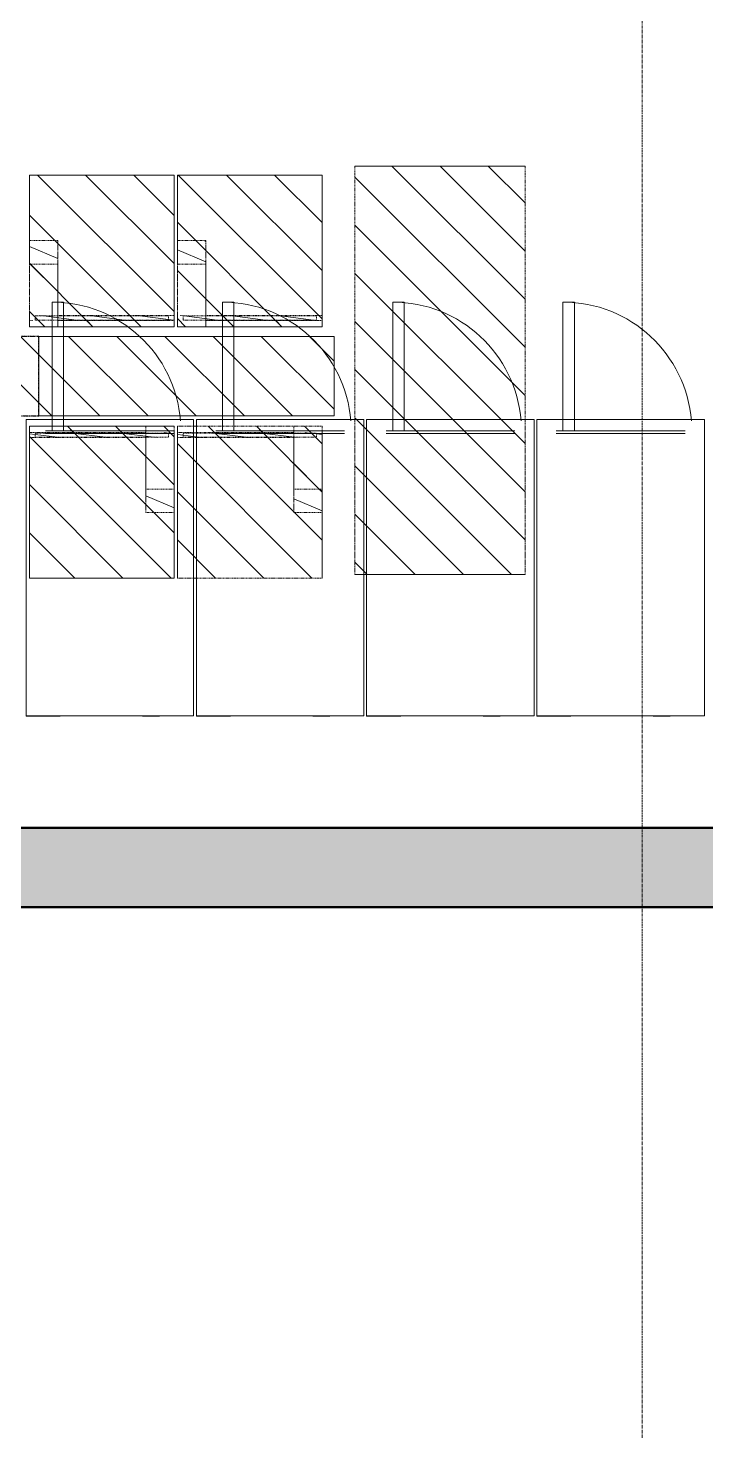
# Model space of a CAD drawing. Header units: inches. Extents: x 12491 to 15223, y 922 to 3433.
# Drawn here: x 14128 to 14247.4, y 1849.9 to 2098.4 of the extents above; entities that cross this region are included whole.
import ezdxf

# ---------------------------------------------------------------- set-up
doc = ezdxf.new("R2010")
doc.units = ezdxf.units.IN
doc.header["$MEASUREMENT"] = 0
doc.linetypes.add('Demolished', pattern=[0.1875, 0.125, -0.0625])
doc.linetypes.add('Grid Line 1_2_', pattern=[0.875, 0.5, -0.125, 0.125, -0.125])
for name, color, linetype, lineweight in [('A-WALL-2', 113, 'Continuous', 50), ('A-WALL-4', 1, 'Demolished', 13), ('A-WALL-5', 10, 'Demolished', 9), ('A-WALL-6', 254, 'Demolished', 9), ('A-WALL-8', 20, 'Demolished', 30), ('A-WALL-9', 7, 'Demolished', 30), ('A-WALL-PATT-4', 10, 'Demolished', 9), ('I-FURN-2', 254, 'Demolished', 9), ('I-FURN-3', 10, 'Demolished', 9), ('I-FURN-4', 21, 'Demolished', 9), ('M-EQPM-1', 50, 'Continuous', 9), ('M-EQPM-2', 10, 'Demolished', 9), ('M-EQPM-3', 21, 'Demolished', 9), ('M-EQPM-4', 254, 'Demolished', 9), ('S-GRID-1', 1, 'Grid Line 1_2_', 9)]:
    doc.layers.add(name, color=color, linetype=linetype, lineweight=lineweight)
doc.layers.add('A-WALL-PATT-3', color=135, linetype='Continuous', lineweight=13, transparency=0.4)
pattern_1 = [(135, (1100.899, 0), (-4.2426407, -4.2426407), [])]
pattern_2 = [(135, (-13035.722, -2001.494), (-4.2426407, -4.2426407), [])]
pattern_3 = [(172.929, (-13035.722, -10.854), (-4.24298262, -0.525690454), [])]
pattern_4 = [(315, (13044.442, 2072.546), (4.2426407, 4.2426407), [])]
pattern_5 = [(352.929, (13044.442, 51.824), (4.24298262, 0.525690454), [])]
pattern_6 = [(135, (-13061.809, -2001.494), (-4.2426407, -4.2426407), [])]
pattern_7 = [(172.929, (-13061.809, -10.854), (-4.24298262, -0.525690454), [])]
pattern_8 = [(315, (13070.53, 2072.546), (4.2426407, 4.2426407), [])]
pattern_9 = [(352.929, (13070.53, 51.824), (4.24298262, 0.525690454), [])]

# ---------------------------------------------------------------- blocks, each defined once
blk = doc.blocks.new('Table-Rectangular - 72_ x 30_-V16-DEMO _ NEW PLAN SUPERIMPOSED - 1ST FLOOR')
at = {"layer": 'I-FURN-3'}
h = blk.add_hatch(dxfattribs=at)
h.set_pattern_fill('FP_13', color=256, style=0, pattern_type=2)
h.set_pattern_definition([(225, (2038.133, -13099.67), (4.2426407, -4.2426407), [])])
h.paths.add_polyline_path([(36, -13.42), (36, 15), (-36, 15), (-36, -15), (36, -15)], flags=0)
at = {"layer": 'I-FURN-2'}
for p, q in [((-36, -15), (-36, 15)), ((-36, 15), (8.67, 15)), ((36, -12.92), (36, -13.42)), ((8.67, -15), (-36, -15))]:
    blk.add_line(p, q, dxfattribs=at)
at = {"layer": 'I-FURN-3'}
for p, q in [((8.67, 15), (-36, 15)), ((-36, 15), (-36, -15)), ((8.67, 15), (36, 15)), ((36, 15), (36, -12.92)), ((36, -13.42), (36, -12.92)), ((36, -13.42), (36, -15)), ((-36, -15), (8.67, -15)), ((36, -15), (8.67, -15))]:
    blk.add_line(p, q, dxfattribs=at)
at = {"layer": 'I-FURN-4'}
for p, q in [((36, 15), (8.67, 15)), ((36, -12.92), (36, 15)), ((36, -15), (36, -13.42)), ((8.67, -15), (36, -15))]:
    blk.add_line(p, q, dxfattribs=at)
blk = doc.blocks.new('_Front Washer - MAT12-V30-DEMO _ NEW PLAN SUPERIMPOSED - 1ST FLOOR')
at = {"layer": 'M-EQPM-2'}
h = blk.add_hatch(dxfattribs=at)
h.set_pattern_fill('FP_33', color=256, style=0, pattern_type=2)
h.set_pattern_definition(pattern_2)
h.paths.add_polyline_path([(6.97, 25.66), (12.11, 25.66), (12.11, 26.75), (-8.39, 26.75), (-8.39, 25.66), (6.08, 25.66)], flags=0)
h = blk.add_hatch(dxfattribs=at)
h.set_pattern_fill('FP_33', color=256, style=0, pattern_type=2)
h.set_pattern_definition(pattern_2)
h.paths.add_polyline_path([(-8.39, 0), (17.11, 0), (17.11, 26.75), (-8.39, 26.75), (-8.39, 2.31)], flags=0)
h = blk.add_hatch(dxfattribs=at)
h.set_pattern_fill('FP_35', color=256, style=0, pattern_type=2)
h.set_pattern_definition(pattern_3)
h.paths.add_polyline_path([(12.11, 24.75), (17.11, 24.75), (17.11, 25.66), (-8.39, 25.66), (-8.39, 24.75), (2.53, 24.75)], flags=0)
h.paths.add_polyline_path([(12.11, 24.84), (-7.39, 24.84), (-7.39, 25.56), (16.11, 25.56), (16.11, 24.84), (15.67, 24.84)], flags=0)
h = blk.add_hatch(dxfattribs=at)
h.set_pattern_fill('FP_35', color=256, style=0, pattern_type=2)
h.set_pattern_definition(pattern_3)
h.paths.add_polyline_path([(-7.39, 24.84), (16.11, 24.84), (16.11, 25.56), (-7.39, 25.56), (-7.39, 25.47)], flags=0)
h = blk.add_hatch(dxfattribs=at)
h.set_pattern_fill('FP_33', color=256, style=0, pattern_type=2)
h.set_pattern_definition(pattern_2)
h.paths.add_polyline_path([(17.11, 15.69), (17.11, 26.75), (12.11, 26.75), (12.11, 15.69)], flags=0)
h = blk.add_hatch(dxfattribs=at)
h.set_pattern_fill('FP_34', color=256, style=0, pattern_type=2)
h.set_pattern_definition([(157.09, (-13035.722, -361.778), (-4.2425945, -1.7928471), [])])
h.paths.add_polyline_path([(12.11, 11.55), (17.11, 11.55), (17.11, 15.69), (12.11, 15.69)], flags=0)
for p, q in [((-8.39, 26.75), (17.11, 26.75)), ((-8.39, 24.75), (-8.39, 26.75)), ((17.11, 26.75), (-8.39, 26.75)), ((-8.39, 26.75), (-8.39, 24.75)), ((-8.39, 24.75), (-8.39, 26.75)), ((-8.39, 26.75), (17.11, 26.75)), ((12.11, 26.75), (12.11, 25.97)), ((12.11, 25.97), (12.11, 25.66)), ((12.11, 25.64), (12.11, 25.47)), ((12.11, 25.56), (16.11, 25.56)), ((12.11, 25.47), (12.11, 24.75)), ((16.11, 25.56), (16.11, 25.47)), ((16.11, 25.47), (16.11, 24.84)), ((17.11, 25.97), (17.11, 26.75)), ((17.11, 25.97), (17.11, 26.75)), ((17.11, 26.75), (17.11, 25.97)), ((17.11, 25.66), (17.11, 25.95)), ((17.11, 25.66), (17.11, 25.95)), ((17.11, 25.95), (17.11, 25.66)), ((17.11, 25.47), (17.11, 25.66)), ((17.11, 25.47), (17.11, 25.66)), ((17.11, 25.66), (17.11, 25.47)), ((17.11, 24.75), (17.11, 25.47)), ((17.11, 24.75), (17.11, 25.47)), ((17.11, 25.47), (17.11, 24.75)), ((-8.39, 0), (-8.39, 24.75)), ((16.11, 24.84), (12.11, 24.84)), ((12.11, 24.75), (12.11, 11.55)), ((17.11, 11.55), (17.11, 24.75)), ((17.11, 11.55), (17.11, 24.75)), ((17.11, 24.75), (17.11, 11.55)), ((17.11, 11.55), (17.11, 0)), ((17.11, 0), (-8.39, 0))]:
    blk.add_line(p, q, dxfattribs=at)
at = {"layer": 'M-EQPM-3'}
for p, q in [((-8.39, 25.66), (-8.39, 26.75)), ((-8.39, 26.75), (12.11, 26.75)), ((-8.39, 24.75), (-8.39, 25.66)), ((-8.39, 25.66), (-5.56, 25.66)), ((-7.39, 24.84), (-7.39, 25.56)), ((-7.39, 25.56), (-5.56, 25.56)), ((12.11, 25.97), (12.11, 26.75)), ((17.11, 26.75), (12.11, 26.75)), ((12.11, 15.69), (12.11, 25.47)), ((17.11, 26.75), (17.11, 25.97)), ((17.11, 25.47), (17.11, 15.69)), ((12.11, 24.75), (-8.39, 24.75)), ((-8.39, 24.75), (-8.39, 0)), ((12.11, 24.84), (-7.39, 24.84)), ((12.11, 11.55), (12.11, 15.69)), ((12.11, 15.69), (17.11, 15.69)), ((17.11, 15.69), (17.11, 11.55)), ((12.11, 11.55), (17.11, 11.55)), ((17.11, 0), (17.11, 11.55)), ((-8.39, 0), (17.11, 0))]:
    blk.add_line(p, q, dxfattribs=at)
at = {"layer": 'M-EQPM-4'}
for p, q in [((-5.56, 25.66), (12.11, 25.66)), ((-5.56, 25.56), (-5.35, 25.56)), ((-5.31, 25.56), (12.11, 25.56)), ((12.11, 25.47), (12.11, 25.97)), ((17.11, 25.95), (17.11, 25.47))]:
    blk.add_line(p, q, dxfattribs=at)
blk = doc.blocks.new('_Front Washer - MAT12-V31-DEMO _ NEW PLAN SUPERIMPOSED - 1ST FLOOR')
at = {"layer": 'M-EQPM-2'}
h = blk.add_hatch(dxfattribs=at)
h.set_pattern_fill('FP_36', color=256, style=0, pattern_type=2)
h.set_pattern_definition(pattern_4)
h.paths.add_polyline_path([(-8.39, 26.75), (-8.39, 25.66), (12.11, 25.66), (12.11, 26.75), (6.19, 26.75)], flags=0)
h = blk.add_hatch(dxfattribs=at)
h.set_pattern_fill('FP_36', color=256, style=0, pattern_type=2)
h.set_pattern_definition(pattern_4)
h.paths.add_polyline_path([(-7.39, 26.75), (-8.39, 26.75), (-8.39, 0), (17.11, 0), (17.11, 26.75), (6.19, 26.75)], flags=0)
h = blk.add_hatch(dxfattribs=at)
h.set_pattern_fill('FP_38', color=256, style=0, pattern_type=2)
h.set_pattern_definition(pattern_5)
h.paths.add_polyline_path([(12.11, 25.66), (-8.39, 25.66), (-8.39, 24.75), (17.11, 24.75), (17.11, 25.66)], flags=0)
h.paths.add_polyline_path([(-7.39, 25.56), (16.11, 25.56), (16.11, 24.84), (-7.39, 24.84)], flags=0)
h = blk.add_hatch(dxfattribs=at)
h.set_pattern_fill('FP_38', color=256, style=0, pattern_type=2)
h.set_pattern_definition(pattern_5)
h.paths.add_polyline_path([(-7.39, 25.56), (-7.39, 24.84), (16.11, 24.84), (16.11, 25.56), (6.19, 25.56)], flags=0)
h = blk.add_hatch(dxfattribs=at)
h.set_pattern_fill('FP_36', color=256, style=0, pattern_type=2)
h.set_pattern_definition(pattern_4)
h.paths.add_polyline_path([(12.11, 26.75), (12.11, 15.69), (17.11, 15.69), (17.11, 26.75)], flags=0)
h = blk.add_hatch(dxfattribs=at)
h.set_pattern_fill('FP_37', color=256, style=0, pattern_type=2)
h.set_pattern_definition([(337.09, (13044.442, 365.871), (4.2425945, 1.7928471), [])])
h.paths.add_polyline_path([(12.11, 15.69), (12.11, 11.55), (17.11, 11.55), (17.11, 15.69)], flags=0)
for p, q in [((-8.39, 25.66), (-8.39, 26.75)), ((-8.39, 26.75), (12.11, 26.75)), ((-8.39, 24.75), (-8.39, 26.75)), ((-8.39, 26.75), (17.11, 26.75)), ((-8.39, 24.75), (-8.39, 25.66)), ((-8.39, 25.66), (12.11, 25.66)), ((-7.39, 24.84), (-7.39, 25.56)), ((-7.39, 25.56), (12.11, 25.56)), ((12.11, 15.69), (12.11, 26.75)), ((17.11, 26.75), (12.11, 26.75)), ((17.11, 26.75), (17.11, 15.69)), ((17.11, 26.75), (17.11, 25.66)), ((17.11, 24.75), (17.11, 25.66)), ((17.11, 24.75), (17.11, 25.66)), ((17.11, 25.66), (17.11, 24.75)), ((12.11, 24.75), (-8.39, 24.75)), ((-8.39, 24.75), (-8.39, 0)), ((12.11, 24.84), (-7.39, 24.84)), ((17.11, 24.75), (17.11, 11.55)), ((12.11, 11.55), (12.11, 15.69)), ((12.11, 15.69), (17.11, 15.69)), ((17.11, 15.69), (17.11, 11.55)), ((12.11, 11.55), (17.11, 11.55)), ((17.11, 0), (17.11, 11.55)), ((-8.39, 0), (17.11, 0))]:
    blk.add_line(p, q, dxfattribs=at)
at = {"layer": 'M-EQPM-4'}
for p, q in [((-8.39, 26.75), (17.11, 26.75)), ((-8.39, 24.75), (-8.39, 26.75)), ((17.11, 26.75), (-8.39, 26.75)), ((-8.39, 26.75), (-8.39, 24.75)), ((12.11, 26.75), (12.11, 25.66)), ((12.11, 25.66), (12.11, 24.75)), ((12.11, 25.56), (16.11, 25.56)), ((16.11, 25.56), (16.11, 24.84)), ((17.11, 25.66), (17.11, 26.75)), ((17.11, 25.66), (17.11, 26.75)), ((-8.39, 0), (-8.39, 24.75)), ((16.11, 24.84), (12.11, 24.84)), ((12.11, 24.75), (12.11, 11.55)), ((17.11, 11.55), (17.11, 24.75)), ((17.11, 11.55), (17.11, 24.75)), ((17.11, 11.55), (17.11, 0)), ((17.11, 0), (-8.39, 0))]:
    blk.add_line(p, q, dxfattribs=at)
blk = doc.blocks.new('_Front Washer - MAT12-V32-DEMO _ NEW PLAN SUPERIMPOSED - 1ST FLOOR')
at = {"layer": 'M-EQPM-2'}
h = blk.add_hatch(dxfattribs=at)
h.set_pattern_fill('FP_39', color=256, style=0, pattern_type=2)
h.set_pattern_definition(pattern_6)
h.paths.add_polyline_path([(9.99, 25.66), (12.11, 25.66), (12.11, 26.75), (-8.39, 26.75), (-8.39, 25.66), (8.51, 25.66)], flags=0)
h = blk.add_hatch(dxfattribs=at)
h.set_pattern_fill('FP_39', color=256, style=0, pattern_type=2)
h.set_pattern_definition(pattern_6)
h.paths.add_polyline_path([(2.72, 0), (17.11, 0), (17.11, 26.75), (-8.39, 26.75), (-8.39, 0), (-5.06, 0)], flags=0)
h = blk.add_hatch(dxfattribs=at)
h.set_pattern_fill('FP_41', color=256, style=0, pattern_type=2)
h.set_pattern_definition(pattern_7)
h.paths.add_polyline_path([(-3.85, 24.75), (17.11, 24.75), (17.11, 25.66), (-8.39, 25.66), (-8.39, 24.75), (-5.06, 24.75)], flags=0)
h.paths.add_polyline_path([(15.86, 24.84), (-7.39, 24.84), (-7.39, 25.56), (16.11, 25.56), (16.11, 24.84)], flags=0)
h = blk.add_hatch(dxfattribs=at)
h.set_pattern_fill('FP_41', color=256, style=0, pattern_type=2)
h.set_pattern_definition(pattern_7)
h.paths.add_polyline_path([(4.02, 24.84), (16.11, 24.84), (16.11, 25.56), (-7.39, 25.56), (-7.39, 24.84), (2.72, 24.84)], flags=0)
h = blk.add_hatch(dxfattribs=at)
h.set_pattern_fill('FP_39', color=256, style=0, pattern_type=2)
h.set_pattern_definition(pattern_6)
h.paths.add_polyline_path([(17.11, 15.69), (17.11, 26.75), (12.11, 26.75), (12.11, 15.69)], flags=0)
h = blk.add_hatch(dxfattribs=at)
h.set_pattern_fill('FP_40', color=256, style=0, pattern_type=2)
h.set_pattern_definition([(157.09, (-13061.809, -361.778), (-4.2425945, -1.7928471), [])])
h.paths.add_polyline_path([(12.11, 11.55), (17.11, 11.55), (17.11, 15.69), (12.11, 15.69)], flags=0)
for p, q in [((-8.39, 26.75), (-5.56, 26.75)), ((-8.39, 24.75), (-8.39, 26.75)), ((-5.56, 26.75), (-8.39, 26.75)), ((-8.39, 26.75), (-8.39, 24.75)), ((-8.39, 24.75), (-8.39, 26.75)), ((-8.39, 26.75), (-5.56, 26.75)), ((-5.56, 26.75), (-5.06, 26.75)), ((-5.56, 26.75), (-5.06, 26.75)), ((-5.56, 25.66), (-5.06, 25.66)), ((-5.56, 25.56), (-5.06, 25.56)), ((-5.06, 26.75), (17.11, 26.75)), ((17.11, 26.75), (-5.06, 26.75)), ((-5.06, 26.75), (17.11, 26.75)), ((12.11, 26.75), (12.11, 25.97)), ((12.11, 25.97), (12.11, 25.66)), ((12.11, 25.66), (12.11, 25.47)), ((12.11, 25.56), (16.11, 25.56)), ((12.11, 25.47), (12.11, 24.75)), ((16.11, 25.56), (16.11, 25.47)), ((16.11, 25.47), (16.11, 24.84)), ((17.11, 25.97), (17.11, 26.75)), ((17.11, 25.97), (17.11, 26.75)), ((17.11, 26.75), (17.11, 25.97)), ((17.11, 25.66), (17.11, 25.97)), ((17.11, 25.66), (17.11, 25.97)), ((17.11, 25.97), (17.11, 25.66)), ((17.11, 25.47), (17.11, 25.66)), ((17.11, 25.47), (17.11, 25.66)), ((17.11, 25.66), (17.11, 25.47)), ((17.11, 24.75), (17.11, 25.47)), ((17.11, 24.75), (17.11, 25.47)), ((17.11, 25.47), (17.11, 24.75)), ((-8.39, 0), (-8.39, 24.75)), ((-5.06, 24.84), (-5.56, 24.84)), ((-5.06, 24.75), (-5.56, 24.75)), ((16.11, 24.84), (12.11, 24.84)), ((12.11, 24.75), (12.11, 11.55)), ((17.11, 11.55), (17.11, 24.75)), ((17.11, 11.55), (17.11, 24.75)), ((17.11, 24.75), (17.11, 11.55)), ((17.11, 11.55), (17.11, 0)), ((-5.56, 0), (-8.39, 0)), ((-5.56, 0), (-5.06, 0)), ((17.11, 0), (-5.06, 0))]:
    blk.add_line(p, q, dxfattribs=at)
at = {"layer": 'M-EQPM-3'}
for p, q in [((-8.39, 25.66), (-8.39, 26.75)), ((-8.39, 26.75), (-5.56, 26.75)), ((-8.39, 24.75), (-8.39, 25.66)), ((-8.39, 25.66), (-5.56, 25.66)), ((-7.39, 24.84), (-7.39, 25.56)), ((-7.39, 25.56), (-5.56, 25.56)), ((-5.06, 26.75), (12.11, 26.75)), ((-5.06, 25.66), (-1.65, 25.66)), ((-5.06, 25.56), (-1.65, 25.56)), ((12.11, 25.97), (12.11, 26.75)), ((17.11, 26.75), (12.11, 26.75)), ((12.11, 15.69), (12.11, 25.47)), ((17.11, 26.75), (17.11, 25.97)), ((17.11, 25.47), (17.11, 15.69)), ((-5.56, 24.75), (-8.39, 24.75)), ((-8.39, 24.75), (-8.39, 0)), ((-5.56, 24.84), (-7.39, 24.84)), ((12.11, 24.84), (-5.06, 24.84)), ((12.11, 24.75), (-5.06, 24.75)), ((12.11, 11.55), (12.11, 15.69)), ((12.11, 15.69), (17.11, 15.69)), ((17.11, 15.69), (17.11, 11.55)), ((12.11, 11.55), (17.11, 11.55)), ((17.11, 0), (17.11, 11.55)), ((-8.39, 0), (-5.56, 0)), ((-5.06, 0), (17.11, 0))]:
    blk.add_line(p, q, dxfattribs=at)
at = {"layer": 'M-EQPM-4'}
for p, q in [((-5.56, 26.75), (-5.06, 26.75)), ((-5.06, 26.75), (-5.56, 26.75)), ((-1.65, 25.66), (12.11, 25.66)), ((-1.65, 25.56), (-1.44, 25.56)), ((-1.4, 25.56), (12.11, 25.56)), ((12.11, 25.47), (12.11, 25.97)), ((17.11, 25.97), (17.11, 25.47)), ((-5.06, 0), (-5.56, 0))]:
    blk.add_line(p, q, dxfattribs=at)
blk = doc.blocks.new('_Front Washer - MAT12-V33-DEMO _ NEW PLAN SUPERIMPOSED - 1ST FLOOR')
at = {"layer": 'M-EQPM-2'}
h = blk.add_hatch(dxfattribs=at)
h.set_pattern_fill('FP_42', color=256, style=0, pattern_type=2)
h.set_pattern_definition(pattern_8)
h.paths.add_polyline_path([(-8.39, 26.75), (-8.39, 25.66), (12.11, 25.66), (12.11, 26.75), (6, 26.75)], flags=0)
h = blk.add_hatch(dxfattribs=at)
h.set_pattern_fill('FP_42', color=256, style=0, pattern_type=2)
h.set_pattern_definition(pattern_8)
h.paths.add_polyline_path([(-7.39, 26.75), (-8.39, 26.75), (-8.39, 0), (17.11, 0), (17.11, 26.75), (6, 26.75)], flags=0)
h = blk.add_hatch(dxfattribs=at)
h.set_pattern_fill('FP_44', color=256, style=0, pattern_type=2)
h.set_pattern_definition(pattern_9)
h.paths.add_polyline_path([(12.11, 25.66), (-8.39, 25.66), (-8.39, 24.75), (17.11, 24.75), (17.11, 25.66)], flags=0)
h.paths.add_polyline_path([(-7.39, 25.56), (16.11, 25.56), (16.11, 24.84), (-7.39, 24.84)], flags=0)
h = blk.add_hatch(dxfattribs=at)
h.set_pattern_fill('FP_44', color=256, style=0, pattern_type=2)
h.set_pattern_definition(pattern_9)
h.paths.add_polyline_path([(-7.39, 25.56), (-7.39, 24.84), (16.11, 24.84), (16.11, 25.56), (6, 25.56)], flags=0)
h = blk.add_hatch(dxfattribs=at)
h.set_pattern_fill('FP_42', color=256, style=0, pattern_type=2)
h.set_pattern_definition(pattern_8)
h.paths.add_polyline_path([(12.11, 26.75), (12.11, 15.69), (17.11, 15.69), (17.11, 26.75)], flags=0)
h = blk.add_hatch(dxfattribs=at)
h.set_pattern_fill('FP_43', color=256, style=0, pattern_type=2)
h.set_pattern_definition([(337.09, (13070.53, 365.871), (4.2425945, 1.7928471), [])])
h.paths.add_polyline_path([(12.11, 15.69), (12.11, 11.55), (17.11, 11.55), (17.11, 15.69)], flags=0)
for p, q in [((-8.39, 25.66), (-8.39, 26.75)), ((-8.39, 26.75), (12.11, 26.75)), ((-8.39, 24.75), (-8.39, 26.75)), ((-8.39, 26.75), (17.11, 26.75)), ((-8.39, 24.75), (-8.39, 25.66)), ((-8.39, 25.66), (12.11, 25.66)), ((-7.39, 24.84), (-7.39, 25.56)), ((-7.39, 25.56), (12.11, 25.56)), ((12.11, 15.69), (12.11, 26.75)), ((17.11, 26.75), (12.11, 26.75)), ((17.11, 26.75), (17.11, 15.69)), ((17.11, 26.75), (17.11, 25.66)), ((17.11, 24.75), (17.11, 25.66)), ((17.11, 24.75), (17.11, 25.66)), ((17.11, 25.66), (17.11, 24.75)), ((12.11, 24.75), (-8.39, 24.75)), ((-8.39, 24.75), (-8.39, 0)), ((12.11, 24.84), (-7.39, 24.84)), ((17.11, 24.75), (17.11, 11.55)), ((12.11, 11.55), (12.11, 15.69)), ((12.11, 15.69), (17.11, 15.69)), ((17.11, 15.69), (17.11, 11.55)), ((12.11, 11.55), (17.11, 11.55)), ((17.11, 0), (17.11, 11.55)), ((-8.39, 0), (17.11, 0))]:
    blk.add_line(p, q, dxfattribs=at)
at = {"layer": 'M-EQPM-4'}
for p, q in [((-8.39, 26.75), (17.11, 26.75)), ((-8.39, 24.75), (-8.39, 26.75)), ((17.11, 26.75), (-8.39, 26.75)), ((-8.39, 26.75), (-8.39, 24.75)), ((12.11, 26.75), (12.11, 25.66)), ((12.11, 25.66), (12.11, 24.75)), ((12.11, 25.56), (16.11, 25.56)), ((16.11, 25.56), (16.11, 24.84)), ((17.11, 25.66), (17.11, 26.75)), ((17.11, 25.66), (17.11, 26.75)), ((-8.39, 0), (-8.39, 24.75)), ((16.11, 24.84), (12.11, 24.84)), ((12.11, 24.75), (12.11, 11.55)), ((17.11, 11.55), (17.11, 24.75)), ((17.11, 11.55), (17.11, 24.75)), ((17.11, 11.55), (17.11, 0)), ((17.11, 0), (-8.39, 0))]:
    blk.add_line(p, q, dxfattribs=at)
blk = doc.blocks.new('_Stacked Dryer - D3-V170-DEMO _ NEW PLAN SUPERIMPOSED - 1ST FLOOR')
at = {"layer": 'M-EQPM-1'}
for p, q in [((19.11, 52.25), (-10.39, 52.25)), ((-10.39, 52.25), (-10.39, 0)), ((-10.39, 0), (-10.39, 52.25)), ((-10.39, 52.25), (-4.39, 52.25)), ((-1.39, 52.31), (-4.39, 52.31)), ((-4.39, 52.31), (-1.39, 52.31)), ((-4.39, 52.31), (-4.39, 52.25)), ((-4.39, 52.31), (-4.39, 52.25)), ((-1.39, 52.25), (-4.39, 52.25)), ((-4.39, 52.25), (-1.39, 52.25)), ((-4.39, 52.25), (-1.39, 52.25)), ((-1.39, 52.25), (-1.39, 52.31)), ((-1.39, 52.31), (-1.39, 52.25)), ((-1.39, 52.25), (13.11, 52.25)), ((19.11, 52.31), (13.11, 52.31)), ((13.11, 52.31), (19.11, 52.31)), ((13.11, 52.31), (13.11, 52.25)), ((13.11, 52.31), (13.11, 52.25)), ((19.11, 52.25), (13.11, 52.25)), ((13.11, 52.25), (19.11, 52.25)), ((13.11, 52.25), (19.11, 52.25)), ((19.11, 52.25), (19.11, 52.31)), ((19.11, 52.31), (19.11, 52.25)), ((19.11, 0), (19.11, 52.25)), ((19.11, 52.25), (19.11, 0)), ((15.7, 2.5), (-6.98, 2.5)), ((-6.98, 2.5), (15.7, 2.5)), ((-10.39, 0), (19.11, 0)), ((19.11, 0), (-10.39, 0)), ((18.99, 0), (-10.26, 0)), ((-7.26, 0), (15.99, 0)), ((15.7, 2), (-6.98, 2)), ((-6.98, 2), (15.7, 2)), ((-4.94, 0), (13.67, 0)), ((13.67, 0), (-4.94, 0)), ((9.41, 0), (-4.94, 0)), ((13.67, 0), (9.41, 0)), ((12.52, 2), (12.52, -20.68)), ((14.52, -20.68), (14.52, 2)), ((-10.39, 0), (19.11, 0)), ((-10.26, 0), (-7.26, 0)), ((-4.94, 0), (13.67, 0)), ((-2.32, 0), (-4.94, 0)), ((-4.94, 0), (13.66, 0)), ((3.3, 0), (-2.32, 0)), ((11.04, 0), (3.3, 0)), ((13.66, 0), (11.04, 0)), ((15.99, 0), (18.99, 0)), ((12.52, -20.68), (14.52, -20.68))]:
    blk.add_line(p, q, dxfattribs=at)
blk.add_arc((14.52, 2), 22.68, 184.3791, 270, dxfattribs=at)
blk = doc.blocks.new('_Stacked Dryer - D1-880939-DEMO _ NEW PLAN SUPERIMPOSED - 1ST FLOOR')
at = {"layer": 'M-EQPM-1'}
for p, q in [((19.11, 52.25), (-10.39, 52.25)), ((-10.39, 52.25), (-10.39, 0)), ((-10.39, 0), (-10.39, 52.25)), ((-10.39, 52.25), (-4.39, 52.25)), ((-1.39, 52.31), (-4.39, 52.31)), ((-4.39, 52.31), (-1.39, 52.31)), ((-4.39, 52.31), (-4.39, 52.25)), ((-4.39, 52.31), (-4.39, 52.25)), ((-1.39, 52.25), (-4.39, 52.25)), ((-4.39, 52.25), (-1.39, 52.25)), ((-4.39, 52.25), (-1.39, 52.25)), ((-1.39, 52.25), (-1.39, 52.31)), ((-1.39, 52.31), (-1.39, 52.25)), ((-1.39, 52.25), (13.11, 52.25)), ((19.11, 52.31), (13.11, 52.31)), ((13.11, 52.31), (19.11, 52.31)), ((13.11, 52.31), (13.11, 52.25)), ((13.11, 52.31), (13.11, 52.25)), ((19.11, 52.25), (13.11, 52.25)), ((13.11, 52.25), (19.11, 52.25)), ((13.11, 52.25), (19.11, 52.25)), ((19.11, 52.25), (19.11, 52.31)), ((19.11, 52.31), (19.11, 52.25)), ((19.11, 0), (19.11, 52.25)), ((19.11, 52.25), (19.11, 27.33)), ((19.11, 27.33), (19.11, 0)), ((15.7, 2.5), (-6.98, 2.5)), ((-6.98, 2.5), (10.03, 2.5)), ((10.03, 2.5), (15.7, 2.5)), ((-10.39, 0), (19.11, 0)), ((-8.81, 0), (-10.39, 0)), ((18.99, 0), (-10.26, 0)), ((-10.26, 0), (-7.26, 0)), ((19.11, 0), (-8.81, 0)), ((-7.26, 0), (15.99, 0)), ((14.72, 2), (-6.98, 2)), ((-6.98, 2), (15.7, 2)), ((-4.94, 0), (13.67, 0)), ((13.67, 0), (-4.94, 0)), ((-4.52, 0), (-4.94, 0)), ((-4.94, 0), (13.67, 0)), ((-4.51, 0), (-4.94, 0)), ((-3.63, 0), (-4.52, 0)), ((-2.32, 0), (-4.51, 0)), ((-0.67, 0), (-2.32, 0)), ((1.23, 0), (-0.67, 0)), ((3.3, 0), (1.23, 0)), ((13.23, 0), (3.3, 0)), ((12.52, 2), (12.52, -20.68)), ((13.66, 0), (13.23, 0)), ((14.52, -20.68), (14.52, 2)), ((15.7, 2), (14.72, 2)), ((-10.39, 0), (-8.81, 0)), ((-8.81, 0), (19.11, 0)), ((-4.94, 0), (13.66, 0)), ((13.67, 0), (-3.63, 0)), ((15.99, 0), (18.99, 0)), ((12.52, -20.68), (14.52, -20.68))]:
    blk.add_line(p, q, dxfattribs=at)
blk.add_arc((14.52, 2), 22.68, 184.3791, 270, dxfattribs=at)
blk = doc.blocks.new('_Stacked Dryer - D1-V171-DEMO _ NEW PLAN SUPERIMPOSED - 1ST FLOOR')
at = {"layer": 'M-EQPM-1'}
for p, q in [((19.11, 52.25), (-10.39, 52.25)), ((-10.39, 52.25), (-10.39, 0)), ((-10.39, 27.33), (-10.39, 52.25)), ((-10.39, 52.25), (-4.39, 52.25)), ((-1.39, 52.31), (-4.39, 52.31)), ((-4.39, 52.31), (-1.39, 52.31)), ((-4.39, 52.31), (-4.39, 52.25)), ((-4.39, 52.31), (-4.39, 52.25)), ((-1.39, 52.25), (-4.39, 52.25)), ((-4.39, 52.25), (-1.39, 52.25)), ((-4.39, 52.25), (-1.39, 52.25)), ((-1.39, 52.25), (-1.39, 52.31)), ((-1.39, 52.31), (-1.39, 52.25)), ((-1.39, 52.25), (13.11, 52.25)), ((19.11, 52.31), (13.11, 52.31)), ((13.11, 52.31), (19.11, 52.31)), ((13.11, 52.31), (13.11, 52.25)), ((13.11, 52.31), (13.11, 52.25)), ((19.11, 52.25), (13.11, 52.25)), ((13.11, 52.25), (19.11, 52.25)), ((13.11, 52.25), (19.11, 52.25)), ((19.11, 52.25), (19.11, 52.31)), ((19.11, 52.31), (19.11, 52.25)), ((19.11, 0), (19.11, 52.25)), ((19.11, 52.25), (19.11, 27.97)), ((19.11, 27.97), (19.11, 3.22)), ((-10.39, 0), (-10.39, 27.33)), ((-1.31, 2.5), (-6.98, 2.5)), ((-6.98, 2.5), (13.53, 2.5)), ((0.86, 2.5), (-1.31, 2.5)), ((15.7, 2.5), (0.86, 2.5)), ((13.53, 2.5), (15.7, 2.5)), ((19.11, 3.22), (19.11, 3.13)), ((19.11, 3.12), (19.11, 2.41)), ((-10.39, 0), (19.11, 0)), ((-8.81, 0), (-10.39, 0)), ((18.99, 0), (-10.26, 0)), ((-10.26, 0), (-7.26, 0)), ((19.11, 0), (-8.81, 0)), ((-7.26, 0), (15.99, 0)), ((-6.73, 2), (-6.98, 2)), ((-6.98, 2), (-6.73, 2)), ((-6, 2), (-6.73, 2)), ((-6.73, 2), (-4.81, 2)), ((-1.31, 2), (-6, 2)), ((-4.94, 0), (13.67, 0)), ((13.67, 0), (-4.94, 0)), ((-3.63, 0), (-4.94, 0)), ((-4.94, 0), (13.67, 0)), ((7.49, 0), (-4.94, 0)), ((-4.81, 2), (-3.23, 2)), ((-3.23, 2), (0.86, 2)), ((0.86, 2), (-1.31, 2)), ((3.17, 2), (0.86, 2)), ((0.86, 2), (14.72, 2)), ((5.55, 2), (3.17, 2)), ((11.95, 2), (5.55, 2)), ((9.39, 0), (7.49, 0)), ((15.45, 2), (11.95, 2)), ((12.52, 2), (12.52, -20.68)), ((14.52, -20.68), (14.52, 2)), ((14.72, 2), (15.45, 2)), ((15.7, 2), (15.45, 2)), ((15.45, 2), (15.7, 2)), ((19.11, 2.4), (19.11, 1.22)), ((19.11, 1.22), (19.11, 0)), ((-10.39, 0), (-8.81, 0)), ((-8.81, 0), (19.11, 0)), ((-4.94, 0), (13.66, 0)), ((3.3, 0), (-3.63, 0)), ((13.67, 0), (3.3, 0)), ((13.66, 0), (9.39, 0)), ((15.99, 0), (18.99, 0)), ((12.52, -20.68), (14.52, -20.68))]:
    blk.add_line(p, q, dxfattribs=at)
blk.add_arc((14.52, 2), 22.68, 184.3791, 270, dxfattribs=at)
blk = doc.blocks.new('_Stacked Dryer - D1-V172-DEMO _ NEW PLAN SUPERIMPOSED - 1ST FLOOR')
at = {"layer": 'M-EQPM-1'}
for p, q in [((19.11, 52.25), (-10.39, 52.25)), ((-10.39, 52.25), (-10.39, 0)), ((-10.39, 27.97), (-10.39, 52.25)), ((-10.39, 52.25), (-4.39, 52.25)), ((-1.39, 52.31), (-4.39, 52.31)), ((-4.39, 52.31), (-1.39, 52.31)), ((-4.39, 52.31), (-4.39, 52.25)), ((-4.39, 52.31), (-4.39, 52.25)), ((-1.39, 52.25), (-4.39, 52.25)), ((-4.39, 52.25), (-1.39, 52.25)), ((-4.39, 52.25), (-1.39, 52.25)), ((-1.39, 52.25), (-1.39, 52.31)), ((-1.39, 52.31), (-1.39, 52.25)), ((-1.39, 52.25), (13.11, 52.25)), ((19.11, 52.31), (13.11, 52.31)), ((13.11, 52.31), (19.11, 52.31)), ((13.11, 52.31), (13.11, 52.25)), ((13.11, 52.31), (13.11, 52.25)), ((19.11, 52.25), (13.11, 52.25)), ((13.11, 52.25), (19.11, 52.25)), ((13.11, 52.25), (19.11, 52.25)), ((19.11, 52.25), (19.11, 52.31)), ((19.11, 52.31), (19.11, 52.25)), ((19.11, 0), (19.11, 52.25)), ((19.11, 52.25), (19.11, 0)), ((-10.39, 3.22), (-10.39, 27.97)), ((-10.39, 3.13), (-10.39, 3.22)), ((-10.39, 2.41), (-10.39, 3.12)), ((-3.23, 2.5), (-6.98, 2.5)), ((-6.98, 2.5), (-1.31, 2.5)), ((5.55, 2.5), (-3.23, 2.5)), ((-1.31, 2.5), (13.53, 2.5)), ((7.86, 2.5), (5.55, 2.5)), ((15.7, 2.5), (7.86, 2.5)), ((13.53, 2.5), (14.72, 2.5)), ((14.72, 2.5), (15.45, 2.5)), ((15.45, 2.5), (15.7, 2.5)), ((-10.39, 1.22), (-10.39, 2.4)), ((-10.39, 0), (-10.39, 1.22)), ((-10.39, 0), (19.11, 0)), ((19.11, 0), (-10.39, 0)), ((18.99, 0), (-10.26, 0)), ((-10.26, 0), (-7.26, 0)), ((-7.26, 0), (15.99, 0)), ((-6, 2), (-6.98, 2)), ((-6.98, 2), (0.86, 2)), ((-3.23, 2), (-6, 2)), ((-4.94, 0), (-0.69, 0)), ((13.67, 0), (-4.94, 0)), ((-4.52, 0), (-4.94, 0)), ((-4.94, 0), (13.67, 0)), ((-3.63, 0), (-4.52, 0)), ((0.86, 2), (-3.23, 2)), ((10.03, 2), (0.86, 2)), ((0.86, 2), (5.55, 2)), ((7.5, 0), (1.22, 0)), ((5.55, 2), (10.03, 2)), ((7.5, 0), (9.41, 0)), ((9.41, 0), (7.5, 0)), ((9.41, 0), (11.05, 0)), ((13.24, 0), (9.41, 0)), ((14.72, 2), (10.03, 2)), ((10.03, 2), (15.45, 2)), ((12.34, 0), (11.04, 0)), ((11.05, 0), (13.67, 0)), ((13.66, 0), (12.34, 0)), ((12.52, 2), (12.52, -20.68)), ((13.67, 0), (13.24, 0)), ((14.52, -20.68), (14.52, 2)), ((15.45, 2), (14.72, 2)), ((15.7, 2), (15.45, 2)), ((15.45, 2), (15.7, 2)), ((-10.39, 0), (19.11, 0)), ((-2.32, 0), (-4.94, 0)), ((-4.94, 0), (13.66, 0)), ((1.22, 0), (-3.63, 0)), ((9.39, 0), (-2.32, 0)), ((-0.69, 0), (1.22, 0)), ((1.22, 0), (3.3, 0)), ((3.3, 0), (7.5, 0)), ((11.04, 0), (9.39, 0)), ((15.99, 0), (18.99, 0)), ((12.52, -20.68), (14.52, -20.68))]:
    blk.add_line(p, q, dxfattribs=at)
blk.add_arc((14.52, 2), 22.68, 184.3791, 270, dxfattribs=at)

msp = doc.modelspace()

# ---------------------------------------------------------------- hatches: boundary and pattern name
at = {"layer": 'A-WALL-4'}
h = msp.add_hatch(dxfattribs=at)
h.set_pattern_fill('FP_3', color=256, style=0, pattern_type=2)
h.set_pattern_definition(pattern_1)
h.paths.add_polyline_path([(14139.147, 2030.099), (14181.925, 2030.099), (14181.925, 2044.099), (14129.925, 2044.099), (14129.925, 2030.099)], flags=0)
at = {"layer": 'A-WALL-PATT-3'}
msp.add_hatch(color=256, dxfattribs=at).paths.add_polyline_path([(13716.962, 1943.463), (14412.462, 1943.463), (14412.462, 1957.463), (13716.962, 1957.463)], flags=0)
at = {"layer": 'A-WALL-PATT-4'}
h = msp.add_hatch(dxfattribs=at)
h.set_pattern_fill('FP_3', color=256, style=0, pattern_type=2)
h.set_pattern_definition(pattern_1)
h.paths.add_polyline_path([(14073.449, 2030.099), (14129.925, 2030.099), (14129.925, 2044.099), (14060.925, 2044.099), (14060.925, 2030.099)], flags=0)

# ---------------------------------------------------------------- linework, layer by layer
at = {"layer": 'A-WALL-2'}
for p, q in [((14412.462, 1957.463), (13932.153, 1957.463)), ((13716.962, 1943.463), (14423.462, 1943.463))]:
    msp.add_line(p, q, dxfattribs=at)
at = {"layer": 'A-WALL-5'}
for p, q in [((14129.925, 2044.099), (14181.925, 2044.099)), ((14129.925, 2030.099), (14129.925, 2044.099)), ((14129.925, 2030.099), (14129.925, 2044.099)), ((14129.925, 2044.099), (14129.925, 2030.099)), ((14181.925, 2030.099), (14181.925, 2044.099))]:
    msp.add_line(p, q, dxfattribs=at)
at = {"layer": 'A-WALL-6'}
for p, q in [((14181.925, 2044.099), (14008.925, 2044.099)), ((14181.925, 2044.099), (14181.925, 2030.099)), ((14008.925, 2030.099), (14181.925, 2030.099)), ((14129.925, 2030.099), (14181.925, 2030.099))]:
    msp.add_line(p, q, dxfattribs=at)
at = {"layer": 'A-WALL-8'}
for p, q in [((14129.925, 2044.099), (14060.925, 2044.099)), ((14060.925, 2030.099), (14129.925, 2030.099))]:
    msp.add_line(p, q, dxfattribs=at)
at = {"layer": 'A-WALL-9'}
msp.add_line((14129.925, 2030.099), (14129.925, 2044.099), dxfattribs=at)
at = {"layer": 'S-GRID-1'}
msp.add_line((14236.212, 1849.931), (14236.212, 2518.327), dxfattribs=at)

# ---------------------------------------------------------------- block references
at = {"layer": 'I-FURN-2', "rotation": 270.0000000000001}
msp.add_blockref('Table-Rectangular - 72_ x 30_-V16-DEMO _ NEW PLAN SUPERIMPOSED - 1ST FLOOR', (14200.569, 2038.133), dxfattribs=at)
at = {"layer": 'M-EQPM-1', "rotation": 180}
for name, p in [('_Stacked Dryer - D1-V172-DEMO _ NEW PLAN SUPERIMPOSED - 1ST FLOOR', (14146.763, 2029.463)), ('_Stacked Dryer - D1-V171-DEMO _ NEW PLAN SUPERIMPOSED - 1ST FLOOR', (14176.763, 2029.463)), ('_Stacked Dryer - D1-880939-DEMO _ NEW PLAN SUPERIMPOSED - 1ST FLOOR', (14206.763, 2029.463)), ('_Stacked Dryer - D3-V170-DEMO _ NEW PLAN SUPERIMPOSED - 1ST FLOOR', (14236.763, 2029.463))]:
    msp.add_blockref(name, p, dxfattribs=at)
at = {"layer": 'M-EQPM-2'}
for name, p in [('_Front Washer - MAT12-V30-DEMO _ NEW PLAN SUPERIMPOSED - 1ST FLOOR', (14136.621, 2001.494)), ('_Front Washer - MAT12-V32-DEMO _ NEW PLAN SUPERIMPOSED - 1ST FLOOR', (14162.708, 2001.494))]:
    msp.add_blockref(name, p, dxfattribs=at)
at = {"layer": 'M-EQPM-4', "rotation": 180}
for name, p in [('_Front Washer - MAT12-V31-DEMO _ NEW PLAN SUPERIMPOSED - 1ST FLOOR', (14145.341, 2072.546)), ('_Front Washer - MAT12-V33-DEMO _ NEW PLAN SUPERIMPOSED - 1ST FLOOR', (14171.429, 2072.546))]:
    msp.add_blockref(name, p, dxfattribs=at)

doc.saveas('drawing.dxf')
